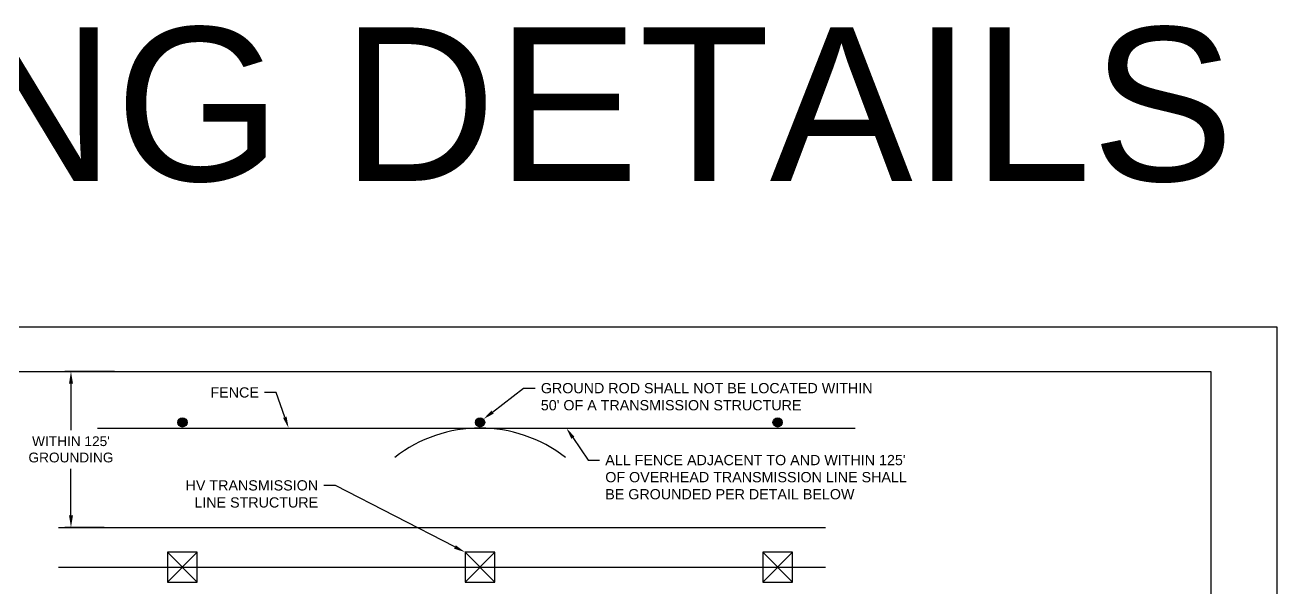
# Model space of a CAD drawing. Header units: feet. Extents: x -6 to 155, y -13 to 44.
# Drawn here: x 19.61 to 32.41, y 18.77 to 24.51 of the extents above; entities that cross this region are included whole.
import ezdxf
from ezdxf import colors
from ezdxf.entities.mleader import LeaderData, LeaderLine
from ezdxf.math import Vec2, Vec3

# ---------------------------------------------------------------- set-up
doc = ezdxf.new("R2010")
doc.units = ezdxf.units.FT
doc.header["$MEASUREMENT"] = 0
for name, color, linetype in [('E-DETL', 7, 'Continuous'), ('G-ANNO-DIMS', 1, 'Continuous'), ('G-ANNO-TEXT', 1, 'Continuous')]:
    doc.layers.add(name, color=color, linetype=linetype)
doc.styles.add('NEI-A', font='arial.ttf')
doc.styles.get("Standard").update_dxf_attribs({"font": 'arial.ttf'})
doc.linetypes.add('FENCELINE', pattern='A,1,-0.2,["X",Standard,S=0.1,R=0,X=-0.05,Y=-0.05],-0.2', length=1.4)
doc.linetypes.add('TRANSMISSION_LINE', pattern='A,0.2,["X",Standard,S=0.1,R=0,X=0,Y=-0.05],0.4,-0.12,["TL",Standard,S=0.1,R=0,X=0.01,Y=-0.05],-0.3,0.335,["X",Standard,S=0.1,R=0,X=0,Y=-0.05],0.07', length=1.425)
doc.dimstyles.new('NEI-A', dxfattribs={"dimtxt": 0.1, "dimasz": 0.125, "dimexe": 0.0625, "dimexo": 0.0625, "dimgap": 0.0625, "dimtad": 0, "dimtih": 1, "dimtoh": 1, "dimdec": 4, "dimzin": 3, "dimdsep": 46, "dimlunit": 4, "dimtxsty": 'NEI-A', "dimcen": 0, "dimadec": 0, "dimazin": 0, "dimtfac": 0.75, "dimtdec": 4, "dimtofl": 0, "dimtmove": 0, "dimatfit": 3, "dimfxl": 1, "dimfrac": 1, "dimtolj": 1, "dimtzin": 0, "dimarcsym": 0})

# ---------------------------------------------------------------- blocks, each defined once
blk = doc.blocks.new('*D12')
at = {"layer": 'Defpoints', "color": 0, "transparency": 16777216}
for p in [(20.078, 20.977), (20.586, 20.977), (20.478, 19.383)]:
    blk.add_point(p, dxfattribs=at)
at = {"layer": 'G-ANNO-DIMS', "color": 0, "lineweight": -2, "transparency": 16777216}
for p, q in [((20.524, 20.977), (20.016, 20.977)), ((20.078, 20.852), (20.078, 20.378)), ((20.078, 19.508), (20.078, 19.982)), ((20.416, 19.383), (20.016, 19.383))]:
    blk.add_line(p, q, dxfattribs=at)
at = {"layer": 'G-ANNO-DIMS', "color": 0, "transparency": 16777216}
for points in [[(20.058, 20.852), (20.099, 20.852), (20.078, 20.977)], [(20.058, 19.508), (20.099, 19.508), (20.078, 19.383)]]:
    blk.add_solid(points, dxfattribs=at)
at = {"layer": 'G-ANNO-DIMS', "color": 0, "transparency": 16777216, "insert": (20.078, 20.18), "char_height": 0.1, "attachment_point": 5, "style": 'NEI-A'}
blk.add_mtext("\\A1;WITHIN 125' \\PGROUNDING", dxfattribs=at)

msp = doc.modelspace()

# ---------------------------------------------------------------- hatches: boundary and pattern name
at = {"layer": 'E-DETL', "linetype": 'Continuous'}
h = msp.add_hatch(color=7, dxfattribs=at)
h.dxf.hatch_style = 1
edge = h.paths.add_edge_path()
edge.add_arc((21.21787, 20.45631), 0.04749, 0, 360)
h = msp.add_hatch(color=7, dxfattribs=at)
h.dxf.hatch_style = 1
edge = h.paths.add_edge_path()
edge.add_arc((24.26072, 20.45631), 0.04749, 0, 360)
h = msp.add_hatch(color=7, dxfattribs=at)
h.dxf.hatch_style = 1
edge = h.paths.add_edge_path()
edge.add_arc((27.30356, 20.45631), 0.04749, 0, 360)

# ---------------------------------------------------------------- linework, layer by layer
at = {"layer": 'Defpoints', "color": 5}
msp.add_lwpolyline([(0, 21.43182), (32.40909, 21.43182), (32.40909, 0), (0, 0)], close=True, dxfattribs=at)
at = {"layer": 'E-DETL', "color": 7, "linetype": 'FENCELINE', "ltscale": 2}
msp.add_line((20.35099, 20.39777), (28.09667, 20.39777), dxfattribs=at)
at = {"layer": 'E-DETL', "color": 7, "linetype": 'TRANSMISSION_LINE'}
for p, q in [((19.95002, 19.38349), (27.79239, 19.38349)), ((19.95002, 18.97778), (27.79239, 18.97778))]:
    msp.add_line(p, q, dxfattribs=at)
at = {"layer": 'E-DETL', "color": 7, "linetype": 'Continuous'}
for points in [[(21.06573, 19.12992), (21.37001, 18.82564)], [(24.10858, 19.12992), (24.41286, 18.82564)], [(27.15142, 19.12992), (27.45571, 18.82564)], [(27.15142, 18.82564), (27.45571, 18.82564), (27.45571, 19.12992), (27.15142, 19.12992), (27.15142, 18.82564), (27.45571, 19.12992)]]:
    msp.add_lwpolyline(points, dxfattribs=at)
for centre in [(21.21787, 20.45631), (24.26072, 20.45631), (27.30356, 20.45631)]:
    msp.add_circle(centre, 0.04749, dxfattribs=at)
msp.add_arc((24.26072, 18.97778), 1.41999, 52.087063, 127.912937, dxfattribs=at)

# ---------------------------------------------------------------- texts
at = {"layer": 'Defpoints', "color": 1, "insert": (16.27207, 22.90031), "char_height": 1.5681818, "attachment_point": 8, "style": 'NEI-A'}
msp.add_mtext('FENCE GROUNDING DETAILS', dxfattribs=at)

# ---------------------------------------------------------------- dimensions: what is measured, and where the dimension line sits
at = {"layer": 'G-ANNO-DIMS'}
dim = msp.add_linear_dim(base=(20.07838, 20.97658), p1=(20.47818, 19.38349), p2=(20.58607, 20.97658), angle=90, text="WITHIN 125' \\PGROUNDING", dimstyle='NEI-A', dxfattribs=at)
dim.commit()
dim.dimension.update_dxf_attribs({"geometry": '*D12', "text_midpoint": (20.07838, 20.18004)})

# ---------------------------------------------------------------- next in the draw order: leaders
at = {"layer": 'G-ANNO-TEXT'}
ml = msp.add_multileader_mtext('Standard', dxfattribs=at)
ml.set_content('FENCE', color=256, style='NEI-A')
ml.set_leader_properties()
ml.build(insert=Vec2(0, 0))
ml.multileader.update_dxf_attribs({"dogleg_length": 0.125, "arrow_head_size": 0.11761})
ctx = ml.context
ctx.base_point, ctx.char_height, ctx.arrow_head_size, ctx.landing_gap_size, ctx.plane_origin = Vec3(21.46523, 20.76118), 0.104545, 0.11761, 0.05881, Vec3(20.82535, 23.84837)
ctx.text_align_type = 2
notes = []
notes.append((ctx, [(1, (1, 1, 0), (22.17562, 20.76118), (-1, 0), 0.11761, [(0, [(22.30334, 20.39777)], 0, [])])]))
ctx.mtext.insert, ctx.mtext.width, ctx.mtext.alignment, ctx.mtext.flow_direction = Vec3(21.9992, 20.81434), 1.2436044, 3, 5
ctx.mtext.has_bg_fill, ctx.mtext.bg_color, ctx.mtext.bg_scale_factor, ctx.mtext.bg_transparency, ctx.mtext.use_window_bg_color = 1, -1073741824, 1.5, 0, 1
ml = msp.add_multileader_mtext('Standard', dxfattribs=at)
ml.set_content("GROUND ROD SHALL NOT BE LOCATED WITHIN 50' OF A TRANSMISSION STRUCTURE", color=256, style='NEI-A')
ml.set_leader_properties()
ml.build(insert=Vec2(0, 0))
ml.multileader.update_dxf_attribs({"dogleg_length": 0.125, "arrow_head_size": 0.11761})
ctx = ml.context
ctx.base_point, ctx.char_height, ctx.arrow_head_size, ctx.landing_gap_size, ctx.plane_origin = Vec3(24.82356, 20.80494), 0.1045455, 0.11761, 0.05881, Vec3(26.00053, 23.83084)
notes.append((ctx, [(0, (1, 1, 0), (24.70595, 20.80494), (1, 0), 0.11761, [(0, [(24.295, 20.48917)], 0, [])])]))
ctx.mtext.insert, ctx.mtext.width, ctx.mtext.flow_direction = Vec3(24.88237, 20.8581), 3.5920638, 5
ctx.mtext.has_bg_fill, ctx.mtext.bg_color, ctx.mtext.bg_scale_factor, ctx.mtext.bg_transparency, ctx.mtext.use_window_bg_color = 1, -1073741824, 1.5, 0, 1
ml = msp.add_multileader_mtext('Standard', dxfattribs=at)
ml.set_content("ALL FENCE ADJACENT TO AND WITHIN 125' OF OVERHEAD TRANSMISSION LINE SHALL BE GROUNDED PER DETAIL BELOW", color=256, style='NEI-A')
ml.set_leader_properties()
ml.build(insert=Vec2(0, 0))
ml.multileader.update_dxf_attribs({"dogleg_length": 0.125, "arrow_head_size": 0.11761})
ctx = ml.context
ctx.base_point, ctx.char_height, ctx.arrow_head_size, ctx.landing_gap_size, ctx.plane_origin = Vec3(25.4824, 20.0703), 0.10454545, 0.11761, 0.05881, Vec3(25.80764, 22.23106)
notes.append((ctx, [(0, (1, 1, 0), (25.36479, 20.0703), (1, 0), 0.11761, [(0, [(25.14352, 20.39777)], 0, [])])]))
ctx.mtext.insert, ctx.mtext.width, ctx.mtext.defined_height, ctx.mtext.flow_direction = Vec3(25.54121, 20.12346), 3.1136756, 0.64733, 5
ctx.mtext.has_bg_fill, ctx.mtext.bg_color, ctx.mtext.bg_scale_factor, ctx.mtext.bg_transparency, ctx.mtext.use_window_bg_color = 1, -1073741824, 1.5, 0, 1
ml = msp.add_multileader_mtext('Standard', dxfattribs=at)
ml.set_content('HV TRANSMISSION LINE STRUCTURE', color=256, style='NEI-A')
ml.set_leader_properties()
ml.build(insert=Vec2(0, 0))
ml.multileader.update_dxf_attribs({"dogleg_length": 0.125, "arrow_head_size": 0.11761})
ctx = ml.context
ctx.base_point, ctx.char_height, ctx.arrow_head_size, ctx.landing_gap_size, ctx.plane_origin = Vec3(21.21504, 19.81184), 0.1045455, 0.11761, 0.05881, Vec3(20.80986, 22.23106)
ctx.text_align_type = 2
notes.append((ctx, [(1, (1, 1, 0), (22.78176, 19.81184), (-1, 0), 0.11761, [(0, [(24.10858, 19.12992)], 0, [])])]))
ctx.mtext.insert, ctx.mtext.width, ctx.mtext.alignment, ctx.mtext.flow_direction = Vec3(22.60534, 19.865), 1.408676, 3, 5
ctx.mtext.has_bg_fill, ctx.mtext.bg_color, ctx.mtext.bg_scale_factor, ctx.mtext.bg_transparency, ctx.mtext.use_window_bg_color = 1, -1073741824, 1.5, 0, 1
for ctx, leaders in notes:
    for number, flags, end, landing, length, lines in leaders:
        leader = LeaderData()
        leader.index, (leader.has_last_leader_line, leader.has_dogleg_vector, leader.attachment_direction) = number, flags
        leader.last_leader_point, leader.dogleg_vector, leader.dogleg_length = Vec3(end), Vec3(landing), length
        for number, points, colour, breaks in lines:
            line = LeaderLine()
            line.index, line.vertices, line.color, line.breaks = number, Vec3.list(points), colors.encode_raw_color(colour), breaks
            leader.lines.append(line)
        ctx.leaders.append(leader)

# ---------------------------------------------------------------- next in the draw order: linework, layer by layer
msp.add_lwpolyline([(0.73239, 20.9765), (31.73239, 20.9765), (31.73239, 0.4765), (0.73239, 0.4765)], close=True)
at = {"layer": 'E-DETL', "color": 7, "linetype": 'Continuous'}
for points in [[(21.06573, 18.82564), (21.37001, 18.82564), (21.37001, 19.12992), (21.06573, 19.12992), (21.06573, 18.82564), (21.37001, 19.12992)], [(24.10858, 18.82564), (24.41286, 18.82564), (24.41286, 19.12992), (24.10858, 19.12992), (24.10858, 18.82564), (24.41286, 19.12992)]]:
    msp.add_lwpolyline(points, dxfattribs=at)

doc.saveas('drawing.dxf')
